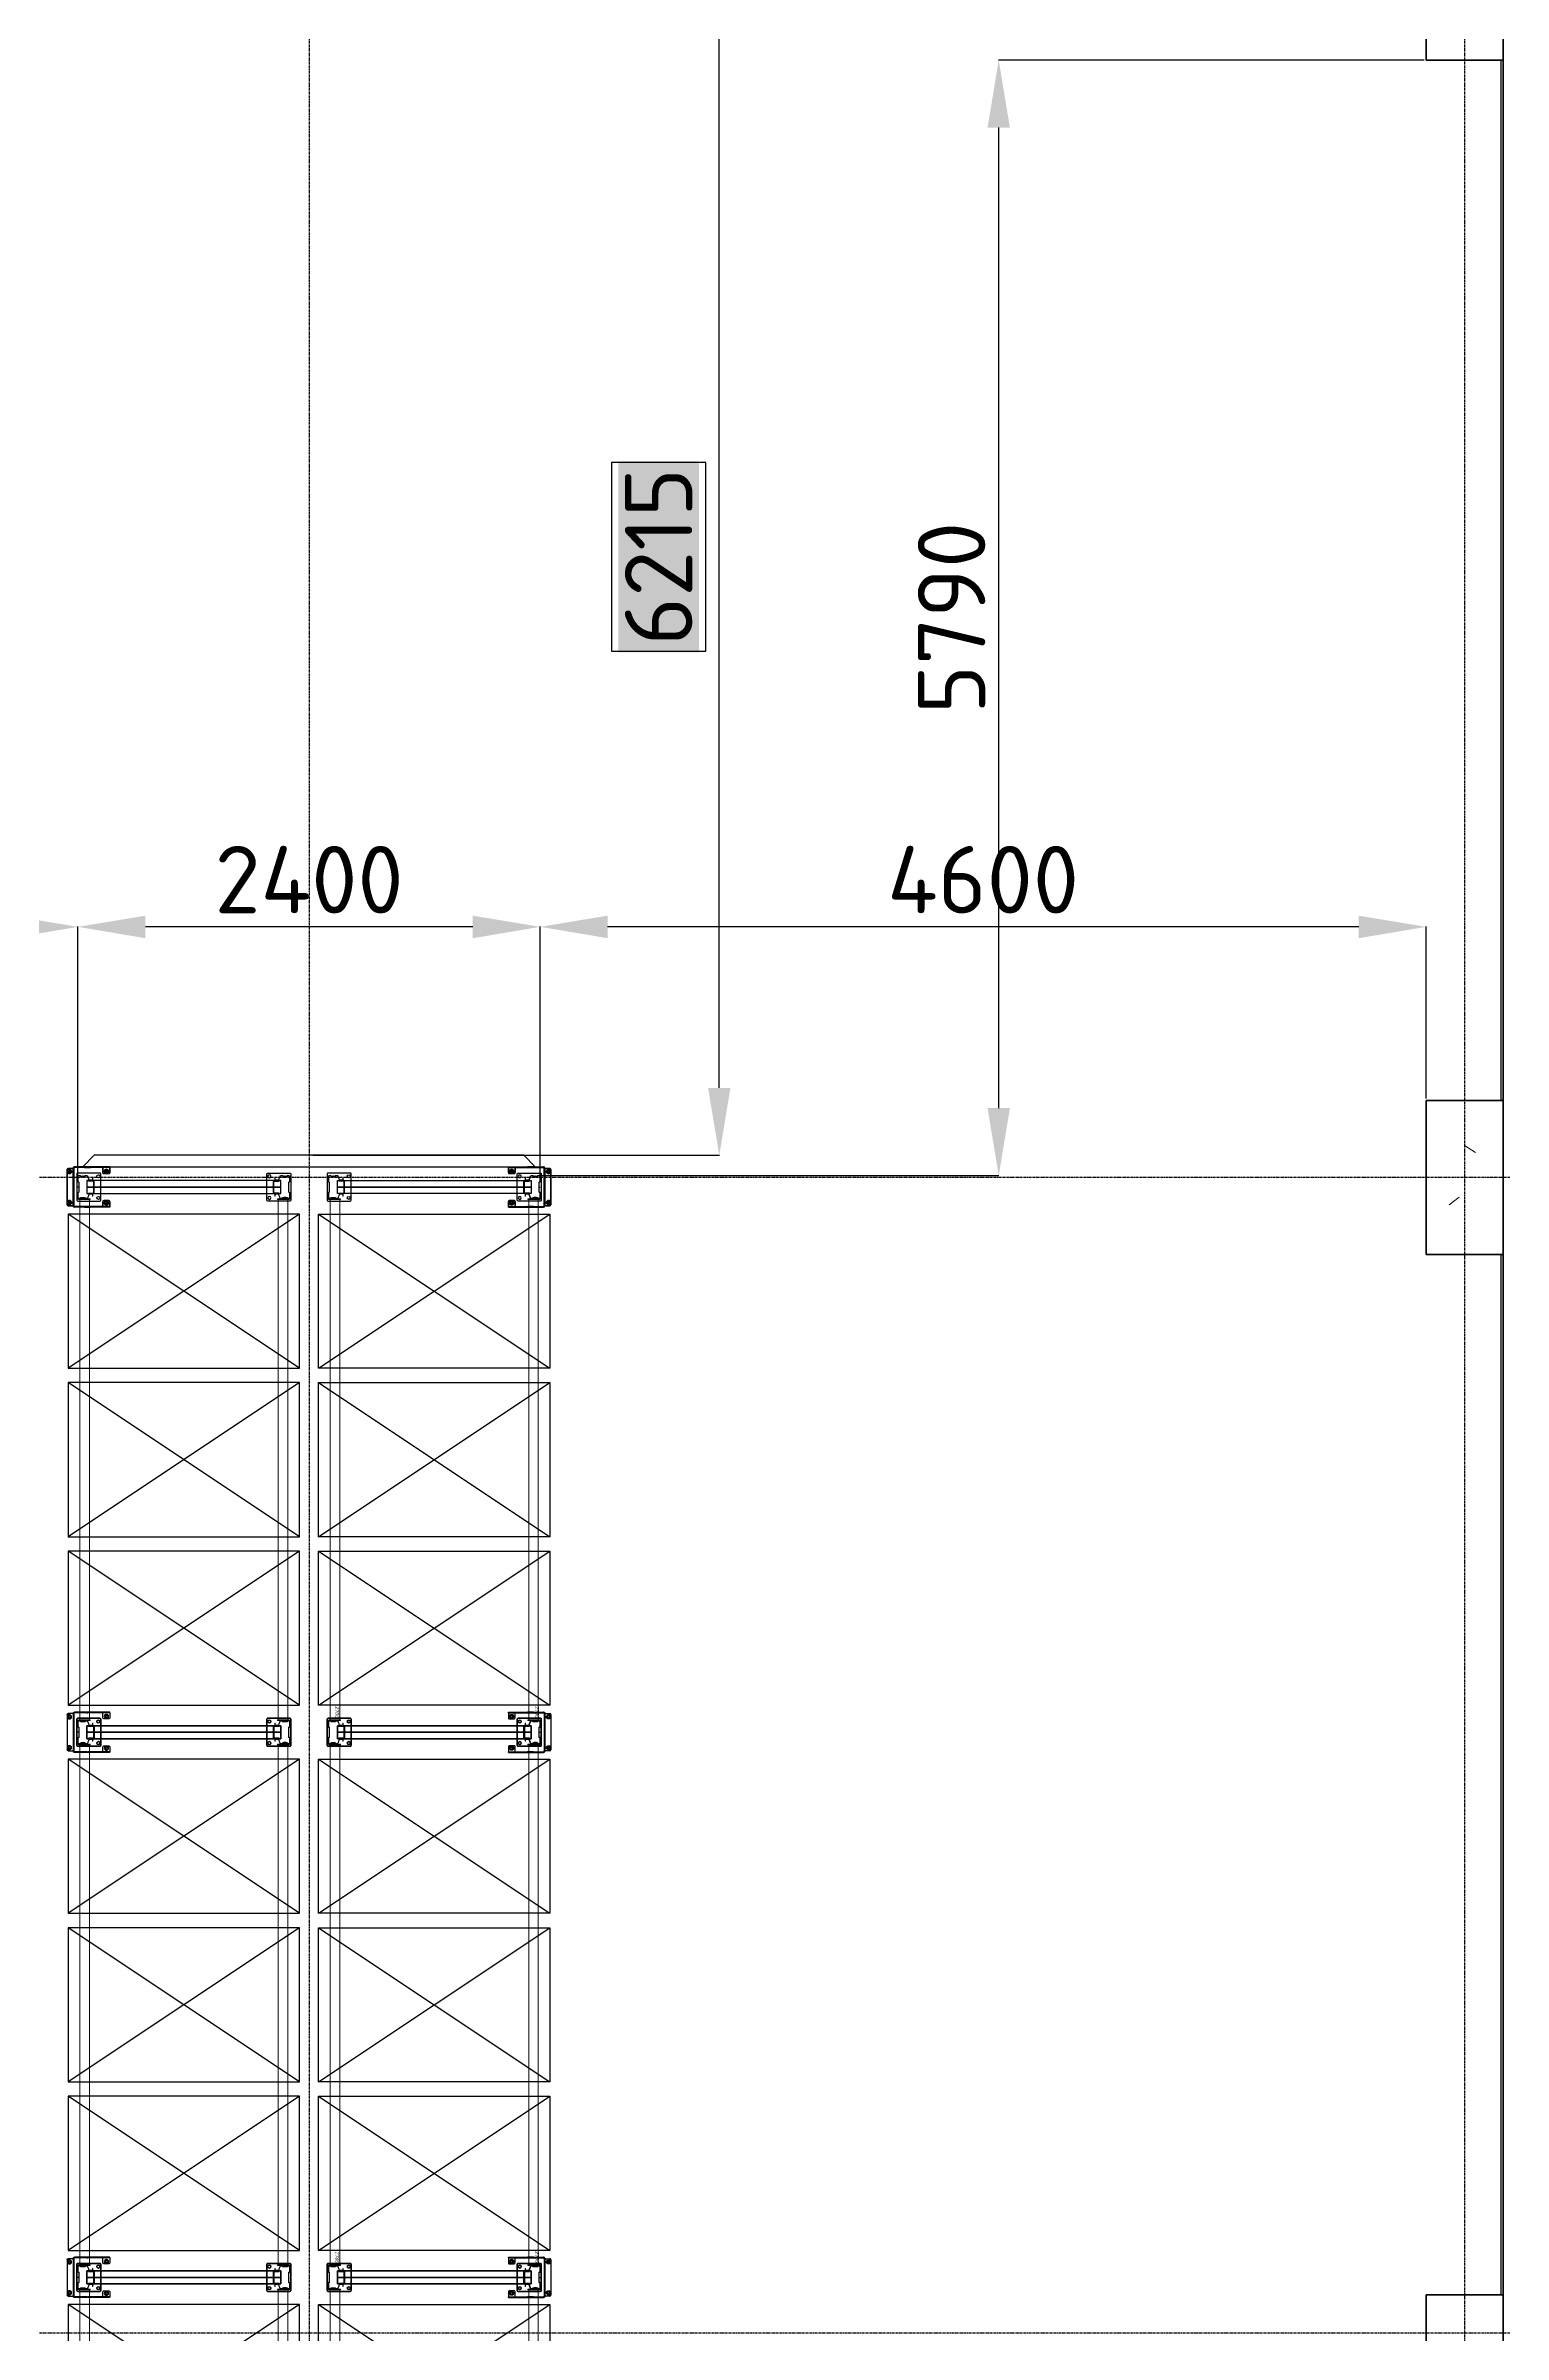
# Model space of a CAD drawing. Header units: millimetres. Extents: x 2140 to 223837, y 2113 to 170313.
# Drawn here: x 104795 to 112363, y 131753 to 143633 of the extents above; entities that cross this region are included whole.
import ezdxf

# ---------------------------------------------------------------- set-up
doc = ezdxf.new("R2010")
doc.units = ezdxf.units.MM
doc.linetypes.add('Линия сетки', pattern=[22.225, 12.7, -3.175, 3.175, -3.175])
for name, color, linetype in [('0_ANNOT_Dimensions', 7, 'Continuous'), ('12.Секция', 7, 'Continuous'), ('2.Стойка', 7, 'Continuous'), ('отбойники', 1, 'Continuous'), ('Размеры', 7, 'Continuous'), ('Стены', 7, 'Continuous')]:
    doc.layers.add(name, color=color, linetype=linetype)
for name, color, linetype, lineweight in [('1.Балка', 5, 'Continuous', 0), ('3.Опора', 7, 'Continuous', 0), ('S-COLS', 7, 'Continuous', 18)]:
    doc.layers.add(name, color=color, linetype=linetype, lineweight=lineweight)
doc.styles.get("Standard").update_dxf_attribs({"font": 'isocpeur.ttf'})
doc.styles.add('Курсив', font='isocpeui.ttf')
doc.dimstyles.new('350', dxfattribs={"dimtxt": 350, "dimasz": 350, "dimexe": 1, "dimexo": 10, "dimgap": 70, "dimtad": 1, "dimdec": 0, "dimzin": 0, "dimdsep": 46, "dimtxsty": 'Standard', "dimcen": 0.09, "dimadec": 0, "dimazin": 0, "dimtfac": 1, "dimtdec": 0, "dimtofl": 0, "dimtmove": 0, "dimatfit": 3, "dimfxl": 1, "dimtolj": 1, "dimtzin": 0, "dimarcsym": 0})
doc.dimstyles.new('350 (цвет)', dxfattribs={"dimtxt": 350, "dimasz": 350, "dimexe": 1, "dimexo": 10, "dimgap": -70, "dimtad": 1, "dimdec": 0, "dimzin": 0, "dimdsep": 46, "dimtxsty": 'Standard', "dimcen": 0.09, "dimadec": 0, "dimazin": 0, "dimtfac": 1, "dimtdec": 0, "dimtofl": 0, "dimtmove": 0, "dimatfit": 3, "dimfxl": 1, "dimtfill": 2, "dimtfillclr": 2, "dimtolj": 1, "dimtzin": 0, "dimarcsym": 0})
doc.dimstyles.new('Рзм блок', dxfattribs={"dimtxt": 40, "dimasz": 80, "dimexe": 0.18, "dimexo": 0, "dimgap": 5, "dimtad": 1, "dimtoh": 1, "dimdec": 0, "dimzin": 0, "dimdsep": 46, "dimtxsty": 'Курсив', "dimblk": 'NONE', "dimcen": 0.09, "dimse1": 1, "dimse2": 1, "dimsd1": 1, "dimsd2": 1, "dimadec": 0, "dimazin": 0, "dimtfac": 1, "dimtdec": 0, "dimtofl": 0, "dimtmove": 0, "dimatfit": 2, "dimldrblk": 'NONE', "dimfxl": 0.18, "dimtolj": 1, "dimtzin": 0, "dimarcsym": 0})

# ---------------------------------------------------------------- blocks, each defined once
blk = doc.blocks.new('*D509')
at = {"layer": '0_ANNOT_Dimensions', "color": 0, "lineweight": -2, "transparency": 16777216}
for p, q in [((104962, 137766), (104962, 139060)), ((107012, 139059), (105312, 139059)), ((107362, 137763), (107362, 139060))]:
    blk.add_line(p, q, dxfattribs=at)
at = {"layer": '0_ANNOT_Dimensions', "color": 0, "transparency": 16777216}
for points in [[(105312, 139117), (105312, 139000), (104962, 139059)], [(107012, 139117), (107012, 139000), (107362, 139059)]]:
    blk.add_solid(points, dxfattribs=at)
at = {"layer": 'Defpoints', "color": 0, "transparency": 16777216}
for p in [(104962, 139059), (104962, 137756), (107362, 137753)]:
    blk.add_point(p, dxfattribs=at)
at = {"layer": '0_ANNOT_Dimensions', "color": 0, "transparency": 16777216, "insert": (106162, 139304), "char_height": 350, "attachment_point": 5}
blk.add_mtext('\\A1;2400', dxfattribs=at)
blk = doc.blocks.new('*D510')
at = {"layer": '0_ANNOT_Dimensions', "color": 0, "lineweight": -2, "transparency": 16777216}
for p, q in [((101612, 138231), (101612, 139060)), ((101962, 139059), (104612, 139059)), ((104962, 138231), (104962, 139060))]:
    blk.add_line(p, q, dxfattribs=at)
at = {"layer": '0_ANNOT_Dimensions', "color": 0, "transparency": 16777216}
for points in [[(101962, 139117), (101962, 139000), (101612, 139059)], [(104612, 139117), (104612, 139000), (104962, 139059)]]:
    blk.add_solid(points, dxfattribs=at)
at = {"layer": 'Defpoints', "color": 0, "transparency": 16777216}
for p in [(104962, 139059), (101612, 138221), (104962, 138221)]:
    blk.add_point(p, dxfattribs=at)
at = {"layer": '0_ANNOT_Dimensions', "color": 0, "transparency": 16777216, "insert": (103287, 139304), "char_height": 350, "attachment_point": 5}
blk.add_mtext('\\A1;3350', dxfattribs=at)
blk = doc.blocks.new('*D511')
at = {"layer": '0_ANNOT_Dimensions', "color": 0, "lineweight": -2, "transparency": 16777216}
for p, q in [((107362, 138231), (107362, 139060)), ((111612, 139059), (107712, 139059)), ((111962, 138168), (111962, 139060))]:
    blk.add_line(p, q, dxfattribs=at)
at = {"layer": '0_ANNOT_Dimensions', "color": 0, "transparency": 16777216}
for points in [[(107712, 139117), (107712, 139000), (107362, 139059)], [(111612, 139117), (111612, 139000), (111962, 139059)]]:
    blk.add_solid(points, dxfattribs=at)
at = {"layer": 'Defpoints', "color": 0, "transparency": 16777216}
for p in [(107362, 139059), (107362, 138221), (111962, 138158)]:
    blk.add_point(p, dxfattribs=at)
at = {"layer": '0_ANNOT_Dimensions', "color": 0, "transparency": 16777216, "insert": (109662, 139304), "char_height": 350, "attachment_point": 5}
blk.add_mtext('\\A1;4600', dxfattribs=at)
blk = doc.blocks.new('Опора FSус 120')
at = {"layer": '3.Опора', "color": 0, "linetype": 'Continuous', "lineweight": 25}
for p, q in [((-73, 120), (-73, 5)), ((68, 125), (-68, 125)), ((73, 5), (73, 120)), ((-68, 0), (68, 0)), ((-34, 85), (-34, 71)), ((-34, 61), (-34, 71)), ((-31, 61), (-34, 61)), ((-31, 85), (-31, 71)), ((-31, 71), (-31, 61)), ((28, 91), (-28, 91)), ((28, 88), (-28, 88)), ((31, 71), (31, 85)), ((31, 61), (31, 71)), ((34, 61), (31, 61)), ((34, 71), (34, 85)), ((34, 71), (34, 61))]:
    blk.add_line(p, q, dxfattribs=at)
at = {"layer": '3.Опора', "color": 0}
for p, q in [((-30, 73), (-35, 73)), ((30, 73), (35, 73))]:
    blk.add_line(p, q, dxfattribs=at)
for points in [[(-31, 77.5), (-34, 77.5), (-34, 68.5), (-31, 68.5)], [(31, 77.5), (34, 77.5), (34, 68.5), (31, 68.5)]]:
    blk.add_lwpolyline(points, close=True, dxfattribs=at)
at = {"layer": '3.Опора', "color": 0, "linetype": 'Continuous', "lineweight": 25}
for centre in [(-56, 112), (56, 112)]:
    blk.add_circle(centre, 7.5, dxfattribs=at)
for centre, radius, start, end in [((-68, 120), 5, 90, 180), ((68, 120), 5, 0, 90), ((-68, 5), 5, 180, 270), ((-28, 85), 6, 90, 180), ((-28, 85), 3, 90, 180), ((28, 85), 6, 0, 90), ((28, 85), 3, 0, 90), ((68, 5), 5, 270, 0)]:
    blk.add_arc(centre, radius, start, end, dxfattribs=at)
blk = doc.blocks.new('Стойка FSус 120')
at = {"color": 0, "linetype": 'ByBlock', "lineweight": 0}
for p, q in [((-60, 42), (-60, 35)), ((-60, 20), (-53, 20)), ((-60, 5), (-60, -1)), ((-58, 42), (-58, 35)), ((-58, 31), (-57, 31)), ((-57, 9), (-58, 9)), ((-58, 5), (-58, -1)), ((-38, 53), (-57, 46)), ((-38, 51), (-57, 44)), ((-57, 33), (-56, 32)), ((-56, 8), (-57, 7)), ((-56, 29), (-56, 11)), ((-56, 26), (-54, 26)), ((-54, 14), (-56, 14)), ((-54, 29), (-54, 11)), ((-47, 73), (-39, 73)), ((-47, 73), (-47, 71)), ((-47, 71), (-39, 71)), ((-38, 62), (-34, 62)), ((-37, 69), (-37, 55)), ((-35, 66), (-37, 66)), ((-37, 58), (-35, 58)), ((-35, 69), (-35, 55)), ((-28, -2), (-26, 0)), ((-23, 2), (23, 2)), ((-23, 0), (23, 0)), ((26, 0), (28, -2)), ((38, 62), (34, 62)), ((35, 55), (35, 69)), ((37, 66), (35, 66)), ((35, 58), (37, 58)), ((37, 55), (37, 69)), ((57, 46), (38, 53)), ((57, 44), (38, 51)), ((39, 73), (47, 73)), ((39, 71), (47, 71)), ((47, 73), (47, 71)), ((60, 20), (53, 20)), ((54, 11), (54, 29)), ((56, 26), (54, 26)), ((54, 14), (56, 14)), ((56, 32), (57, 33)), ((56, 11), (56, 29)), ((57, 7), (56, 8)), ((57, 31), (58, 31)), ((58, 9), (57, 9)), ((58, 35), (58, 42)), ((58, -1), (58, 5)), ((60, 35), (60, 42)), ((60, -1), (60, 5)), ((-56, -3), (-48, -3)), ((-56, -5), (-48, -5)), ((-48, -3), (-46, -3)), ((-48, -3), (-48, -5)), ((-46, -5), (-48, -5)), ((-46, -3), (-46, -3)), ((-46, -3), (-37, -3)), ((-46, -5), (-46, -5)), ((-37, -5), (-46, -5)), ((-37, -3), (-36, -3)), ((-36, -5), (-37, -5)), ((-36, -3), (-29, -3)), ((-36, -3), (-36, -5)), ((-36, -5), (-29, -5)), ((-26, -3), (-25, -1)), ((25, -1), (26, -3)), ((29, -3), (36, -3)), ((29, -5), (36, -5)), ((37, -3), (36, -3)), ((36, -3), (36, -5)), ((36, -5), (37, -5)), ((46, -3), (37, -3)), ((37, -5), (46, -5)), ((48, -3), (46, -3)), ((46, -3), (46, -3)), ((46, -5), (48, -5)), ((46, -5), (46, -5)), ((48, -3), (56, -3)), ((48, -3), (48, -5)), ((48, -5), (56, -5))]:
    blk.add_line(p, q, dxfattribs=at)
for centre, radius, start, end in [((-56, 42), 4, 110, 180), ((-56, 35), 4, 180, 240), ((-56, 5), 4, 120, 180), ((-56, 42), 2, 110, 180), ((-56, 35), 2, 180, 240), ((-56, 5), 2, 120, 180), ((-58, 29), 2, 0, 60), ((-58, 11), 2, 300, 0), ((-58, 29), 4, 0, 60), ((-58, 11), 4, 300, 0), ((-39, 69), 4, 0, 90), ((-39, 69), 2, 0, 90), ((-39, 55), 4, 290, 0), ((-39, 55), 2, 290, 0), ((-23, -2), 4, 90, 150), ((-23, -2), 2, 90, 150), ((23, -2), 4, 30, 90), ((23, -2), 2, 30, 90), ((39, 69), 4, 90, 180), ((39, 55), 4, 180, 250), ((39, 69), 2, 90, 180), ((39, 55), 2, 180, 250), ((58, 29), 4, 120, 180), ((58, 11), 4, 180, 240), ((58, 29), 2, 120, 180), ((58, 11), 2, 180, 240), ((56, 42), 4, 0, 70), ((56, 42), 2, 0, 70), ((56, 35), 2, 300, 0), ((56, 5), 2, 0, 60), ((56, 35), 4, 300, 0), ((56, 5), 4, 0, 60), ((-56, -1), 4, 180, 270), ((-56, -1), 2, 180, 270), ((-29, -1), 2, 270, 330), ((-29, -1), 4, 270, 330), ((29, -1), 4, 210, 270), ((29, -1), 2, 210, 270), ((56, -1), 2, 270, 0), ((56, -1), 4, 270, 0)]:
    blk.add_arc(centre, radius, start, end, dxfattribs=at)
blk = doc.blocks.new('*D332')
at = {"layer": 'Defpoints', "color": 0, "linetype": 'ByBlock', "transparency": 16777216}
for p in [(65, 55), (65, 26), (2765, 55)]:
    blk.add_point(p, dxfattribs=at)
at = {"layer": 'Defpoints', "color": 0, "linetype": 'ByBlock', "transparency": 16777216, "insert": (2724, 41), "char_height": 20, "attachment_point": 5, "style": 'Курсив'}
blk.add_mtext('\\A1;2700', dxfattribs=at)
blk = doc.blocks.new('_None')
blk = doc.blocks.new('*D333')
at = {"layer": 'Defpoints', "color": 0, "linetype": 'ByBlock', "transparency": 16777216}
for p in [(65, 1064), (65, 1035), (2765, 1035)]:
    blk.add_point(p, dxfattribs=at)
at = {"layer": 'Defpoints', "color": 0, "linetype": 'ByBlock', "transparency": 16777216, "insert": (2724, 1080), "char_height": 20, "attachment_point": 5, "style": 'Курсив'}
blk.add_mtext('\\A1;2700', dxfattribs=at)
blk = doc.blocks.new('*U1979')
at = {"layer": 'Размеры', "color": 251, "true_color": 0x636466}
for p, q in [((-10, 0), (-5, 9)), ((-5, -9), (-10, 0)), ((-5, 9), (5, 9)), ((5, 9), (10, 0)), ((10, 0), (5, -9)), ((5, -9), (-5, -9))]:
    blk.add_line(p, q, dxfattribs=at)
for radius in [11, 5]:
    blk.add_circle((0, 0), radius, dxfattribs=at)
blk = doc.blocks.new('*U1980')
at = {"layer": 'Размеры', "color": 251, "true_color": 0x636466}
for p, q in [((-10, 0), (-5, 9)), ((-5, -9), (-10, 0)), ((-5, 9), (5, 9)), ((5, 9), (10, 0)), ((10, 0), (5, -9)), ((5, -9), (-5, -9))]:
    blk.add_line(p, q, dxfattribs=at)
for radius in [11, 5]:
    blk.add_circle((0, 0), radius, dxfattribs=at)
blk = doc.blocks.new('*U1981')
at = {"layer": 'Размеры', "color": 251, "true_color": 0x636466}
for p, q in [((-10, 0), (-5, 9)), ((-5, -9), (-10, 0)), ((-5, 9), (5, 9)), ((5, 9), (10, 0)), ((10, 0), (5, -9)), ((5, -9), (-5, -9))]:
    blk.add_line(p, q, dxfattribs=at)
for radius in [11, 5]:
    blk.add_circle((0, 0), radius, dxfattribs=at)
blk = doc.blocks.new('*U1975')
at = {"layer": 'Размеры', "color": 251, "true_color": 0x636466}
for p, q in [((-10, 0), (-5, 9)), ((-5, -9), (-10, 0)), ((-5, 9), (5, 9)), ((5, 9), (10, 0)), ((10, 0), (5, -9)), ((5, -9), (-5, -9))]:
    blk.add_line(p, q, dxfattribs=at)
for radius in [11, 5]:
    blk.add_circle((0, 0), radius, dxfattribs=at)
blk = doc.blocks.new('*U1875')
h = blk.add_hatch(color=0)
h.dxf.hatch_style = 1
h.paths.add_polyline_path([(105, 160), (101, 160), (101, 160), (101, 60), (105, 60)])
h.paths.add_polyline_path([(-101, 160), (-105, 160), (-105, 60), (-101, 60)])
h.paths.add_polyline_path([(105, -22), (105, 29), (101, 29), (101, -22), (101, -22, -0.414214), (97, -26), (-97, -26, -0.414214), (-101, -22), (-101, 29), (-105, 29), (-105, -22, 0.414214), (-97, -30), (97, -30, 0.414214)])
at = {"color": 0, "linetype": 'Continuous', "lineweight": 25}
for p, q in [((-105, 160), (-101, 160)), ((-105, 160), (-105, 46)), ((-101, 160), (-101, 160)), ((-97, 160), (-101, 160)), ((-101, 160), (-101, 46)), ((-101, 125), (-97, 125)), ((-75, 160), (-97, 160)), ((-97, 125), (-75, 125)), ((-70, 130), (-70, 155)), ((70, 155), (70, 130)), ((97, 160), (75, 160)), ((75, 125), (97, 125)), ((101, 160), (97, 160)), ((97, 125), (101, 125)), ((101, 160), (101, 46)), ((101, 160), (105, 160)), ((101, 160), (101, 160)), ((105, 160), (105, 46)), ((105, 160), (105, 160)), ((-105, 46), (-105, 42)), ((-105, 46), (-105, 42)), ((-105, 46), (-105, 42)), ((-105, 42), (-105, -22)), ((-105, 42), (-105, -22)), ((-101, 42), (-101, 46)), ((-101, 42), (-101, 46)), ((-101, 42), (-101, 46)), ((-101, 42), (-101, -22)), ((-101, 42), (-101, -22)), ((101, 47), (101, 42)), ((101, 47), (101, 42)), ((101, 42), (101, 46)), ((101, 42), (101, -22)), ((101, 42), (101, -22)), ((105, 42), (105, 47)), ((105, 42), (105, 47)), ((105, 46), (105, 42)), ((105, 42), (105, -22)), ((105, 42), (105, -22)), ((97, -26), (-97, -26)), ((97, -30), (-97, -30)), ((-97, -30), (-97, -34)), ((-97, -56), (-97, -34)), ((92, -61), (-92, -61)), ((97, -34), (97, -30)), ((97, -34), (97, -56))]:
    blk.add_line(p, q, dxfattribs=at)
at = {"color": 0}
for p, q in [((-100, 54), (-106, 54)), ((-100, 34), (-106, 34)), ((106, 54), (100, 54)), ((106, 34), (100, 34))]:
    blk.add_line(p, q, dxfattribs=at)
at = {"color": 61, "true_color": 0xedee99}
blk.add_line((0, 0), (0, -5), dxfattribs=at)
at = {"color": 0}
for points in [[(-101, 60), (-105, 60), (-105, 29), (-101, 29)], [(105, 60), (101, 60), (101, 29), (105, 29)]]:
    blk.add_lwpolyline(points, close=True, dxfattribs=at)
at = {"color": 0, "linetype": 'Continuous', "lineweight": 25}
for centre in [(-82, 143), (82, 143), (-80, -49), (80, -49)]:
    blk.add_circle(centre, 6, dxfattribs=at)
for centre, radius, start, end in [((-75, 155), 5, 0, 90), ((-75, 130), 5, 270, 0), ((75, 155), 5, 90, 180), ((75, 130), 5, 180, 270), ((-97, -22), 8, 180, 270), ((-97, -22), 4, 180, 270), ((-92, -56), 5, 180, 270), ((92, -56), 5, 270, 0), ((97, -22), 8, 270, 0), ((97, -22), 4, 270, 0)]:
    blk.add_arc(centre, radius, start, end, dxfattribs=at)
at = {"layer": 'отбойники', "color": 0, "rotation": 180}
for name, p in [('*U1981', (-82, 143)), ('*U1975', (82, 143)), ('*U1980', (-80, -49)), ('*U1979', (80, -49))]:
    blk.add_blockref(name, p, dxfattribs=at)
blk = doc.blocks.new('*U1015')
at = {"layer": 'Размеры', "color": 251, "true_color": 0x636466}
for p, q in [((-10, 0), (-5, 9)), ((-5, -9), (-10, 0)), ((-5, 9), (5, 9)), ((5, 9), (10, 0)), ((10, 0), (5, -9)), ((5, -9), (-5, -9))]:
    blk.add_line(p, q, dxfattribs=at)
for radius in [11, 5]:
    blk.add_circle((0, 0), radius, dxfattribs=at)
blk = doc.blocks.new('*U1016')
at = {"layer": 'Размеры', "color": 251, "true_color": 0x636466}
for p, q in [((-10, 0), (-5, 9)), ((-5, -9), (-10, 0)), ((-5, 9), (5, 9)), ((5, 9), (10, 0)), ((10, 0), (5, -9)), ((5, -9), (-5, -9))]:
    blk.add_line(p, q, dxfattribs=at)
for radius in [11, 5]:
    blk.add_circle((0, 0), radius, dxfattribs=at)
blk = doc.blocks.new('*U1017')
at = {"layer": 'Размеры', "color": 251, "true_color": 0x636466}
for p, q in [((-10, 0), (-5, 9)), ((-5, -9), (-10, 0)), ((-5, 9), (5, 9)), ((5, 9), (10, 0)), ((10, 0), (5, -9)), ((5, -9), (-5, -9))]:
    blk.add_line(p, q, dxfattribs=at)
for radius in [11, 5]:
    blk.add_circle((0, 0), radius, dxfattribs=at)
blk = doc.blocks.new('*U1018')
at = {"layer": 'Размеры', "color": 251, "true_color": 0x636466}
for p, q in [((-10, 0), (-5, 9)), ((-5, -9), (-10, 0)), ((-5, 9), (5, 9)), ((5, 9), (10, 0)), ((10, 0), (5, -9)), ((5, -9), (-5, -9))]:
    blk.add_line(p, q, dxfattribs=at)
for radius in [11, 5]:
    blk.add_circle((0, 0), radius, dxfattribs=at)
blk = doc.blocks.new('*U1019')
at = {"layer": 'Размеры', "color": 251, "true_color": 0x636466}
for p, q in [((-10, 0), (-5, 9)), ((-5, -9), (-10, 0)), ((-5, 9), (5, 9)), ((5, 9), (10, 0)), ((10, 0), (5, -9)), ((5, -9), (-5, -9))]:
    blk.add_line(p, q, dxfattribs=at)
for radius in [11, 5]:
    blk.add_circle((0, 0), radius, dxfattribs=at)
blk = doc.blocks.new('*U1020')
at = {"layer": 'Размеры', "color": 251, "true_color": 0x636466}
for p, q in [((-10, 0), (-5, 9)), ((-5, -9), (-10, 0)), ((-5, 9), (5, 9)), ((5, 9), (10, 0)), ((10, 0), (5, -9)), ((5, -9), (-5, -9))]:
    blk.add_line(p, q, dxfattribs=at)
for radius in [11, 5]:
    blk.add_circle((0, 0), radius, dxfattribs=at)
blk = doc.blocks.new('*U1021')
at = {"layer": 'Размеры', "color": 251, "true_color": 0x636466}
for p, q in [((-10, 0), (-5, 9)), ((-5, -9), (-10, 0)), ((-5, 9), (5, 9)), ((5, 9), (10, 0)), ((10, 0), (5, -9)), ((5, -9), (-5, -9))]:
    blk.add_line(p, q, dxfattribs=at)
for radius in [11, 5]:
    blk.add_circle((0, 0), radius, dxfattribs=at)
blk = doc.blocks.new('*U1022')
at = {"layer": 'Размеры', "color": 251, "true_color": 0x636466}
for p, q in [((-10, 0), (-5, 9)), ((-5, -9), (-10, 0)), ((-5, 9), (5, 9)), ((5, 9), (10, 0)), ((10, 0), (5, -9)), ((5, -9), (-5, -9))]:
    blk.add_line(p, q, dxfattribs=at)
for radius in [11, 5]:
    blk.add_circle((0, 0), radius, dxfattribs=at)
blk = doc.blocks.new('*U1031')
h = blk.add_hatch(color=0)
h.dxf.hatch_style = 1
h.paths.add_polyline_path([(160, -105), (160, -101), (160, -101), (60, -101), (60, -105)])
h.paths.add_polyline_path([(160, 101), (160, 105), (60, 105), (60, 101)])
h.paths.add_polyline_path([(-22, -105), (29, -105), (29, -101), (-22, -101), (-22, -101, -0.414214), (-26, -97), (-26, 97, -0.414214), (-22, 101), (29, 101), (29, 105), (-22, 105, 0.414214), (-30, 97), (-30, -97, 0.414214)])
h = blk.add_hatch(color=0)
h.dxf.hatch_style = 1
h.paths.add_polyline_path([(2230, -105), (2230, -101), (2230, -101), (2330, -101), (2330, -105)])
h.paths.add_polyline_path([(2230, 101), (2230, 105), (2330, 105), (2330, 101)])
h.paths.add_polyline_path([(2412, -105), (2361, -105), (2361, -101), (2412, -101), (2412, -101, 0.414214), (2416, -97), (2416, 97, 0.414214), (2412, 101), (2361, 101), (2361, 105), (2412, 105, -0.414214), (2420, 97), (2420, -97, -0.414214)])
at = {"color": 0, "linetype": 'Continuous', "lineweight": 25}
for p, q in [((-61, -92), (-61, 92)), ((-56, 97), (-34, 97)), ((-30, 97), (-34, 97)), ((-30, -97), (-30, 97)), ((-26, -97), (-26, 97)), ((42, 105), (-22, 105)), ((42, 105), (-22, 105)), ((42, 101), (-22, 101)), ((42, 101), (-22, 101)), ((46, 105), (42, 105)), ((46, 105), (42, 105)), ((46, 105), (42, 105)), ((42, 101), (46, 101)), ((42, 101), (46, 101)), ((42, 101), (46, 101)), ((160, 105), (46, 105)), ((160, 101), (46, 101)), ((125, 101), (125, 97)), ((125, 97), (125, 75)), ((130, 70), (155, 70)), ((160, 105), (160, 101)), ((160, 101), (160, 101)), ((160, 97), (160, 101)), ((160, 75), (160, 97)), ((2230, 105), (2230, 101)), ((2230, 105), (2344, 105)), ((2230, 101), (2230, 101)), ((2230, 97), (2230, 101)), ((2230, 101), (2344, 101)), ((2230, 75), (2230, 97)), ((2260, 70), (2235, 70)), ((2265, 101), (2265, 97)), ((2265, 97), (2265, 75)), ((2344, 105), (2348, 105)), ((2344, 105), (2348, 105)), ((2344, 105), (2348, 105)), ((2348, 101), (2344, 101)), ((2348, 101), (2344, 101)), ((2348, 101), (2344, 101)), ((2348, 105), (2412, 105)), ((2348, 105), (2412, 105)), ((2348, 101), (2412, 101)), ((2348, 101), (2412, 101)), ((2416, -97), (2416, 97)), ((2420, -97), (2420, 97)), ((2420, 97), (2424, 97)), ((2446, 97), (2424, 97)), ((2451, -92), (2451, 92)), ((-34, -97), (-56, -97)), ((-34, -97), (-30, -97)), ((42, -101), (-22, -101)), ((42, -101), (-22, -101)), ((42, -105), (-22, -105)), ((42, -105), (-22, -105)), ((42, -101), (46, -101)), ((47, -101), (42, -101)), ((47, -101), (42, -101)), ((46, -105), (42, -105)), ((42, -105), (47, -105)), ((42, -105), (47, -105)), ((160, -101), (46, -101)), ((160, -105), (46, -105)), ((125, -75), (125, -97)), ((125, -97), (125, -101)), ((155, -70), (130, -70)), ((160, -97), (160, -75)), ((160, -101), (160, -97)), ((160, -101), (160, -105)), ((160, -101), (160, -101)), ((160, -105), (160, -105)), ((2230, -97), (2230, -75)), ((2230, -101), (2230, -97)), ((2230, -101), (2344, -101)), ((2230, -101), (2230, -105)), ((2230, -101), (2230, -101)), ((2230, -105), (2344, -105)), ((2230, -105), (2230, -105)), ((2235, -70), (2260, -70)), ((2265, -75), (2265, -97)), ((2265, -97), (2265, -101)), ((2343, -101), (2348, -101)), ((2343, -101), (2348, -101)), ((2348, -105), (2343, -105)), ((2348, -105), (2343, -105)), ((2348, -101), (2344, -101)), ((2344, -105), (2348, -105)), ((2348, -101), (2412, -101)), ((2348, -101), (2412, -101)), ((2348, -105), (2412, -105)), ((2348, -105), (2412, -105)), ((2424, -97), (2420, -97)), ((2424, -97), (2446, -97))]:
    blk.add_line(p, q, dxfattribs=at)
at = {"color": 61, "true_color": 0xedee99}
for p, q in [((0, 0), (-5, 0)), ((2390, 0), (2395, 0))]:
    blk.add_line(p, q, dxfattribs=at)
at = {"color": 0}
for p, q in [((34, 100), (34, 106)), ((54, 100), (54, 106)), ((2336, 100), (2336, 106)), ((2356, 100), (2356, 106)), ((34, -106), (34, -100)), ((54, -106), (54, -100)), ((2336, -106), (2336, -100)), ((2356, -106), (2356, -100))]:
    blk.add_line(p, q, dxfattribs=at)
for p, q in [((44, 108), (44, 98)), ((2346, 108), (2346, 98))]:
    blk.add_line(p, q)
blk.add_lwpolyline([(20, 105), (2370, 105), (2310, 165), (80, 165), (20, 105)], dxfattribs=at)
for points in [[(60, 101), (60, 105), (29, 105), (29, 101)], [(2330, 101), (2330, 105), (2361, 105), (2361, 101)], [(60, -105), (60, -101), (29, -101), (29, -105)], [(2330, -105), (2330, -101), (2361, -101), (2361, -105)]]:
    blk.add_lwpolyline(points, close=True, dxfattribs=at)
at = {"color": 0, "linetype": 'Continuous', "lineweight": 25}
for centre in [(-49, 80), (143, 82), (2247, 82), (2439, 80), (-49, -80), (143, -82), (2247, -82), (2439, -80)]:
    blk.add_circle(centre, 6, dxfattribs=at)
for centre, radius, start, end in [((-56, 92), 5, 90, 180), ((-22, 97), 8, 90, 180), ((-22, 97), 4, 90, 180), ((130, 75), 5, 180, 270), ((155, 75), 5, 270, 0), ((2235, 75), 5, 180, 270), ((2260, 75), 5, 270, 0), ((2412, 97), 8, 0, 90), ((2412, 97), 4, 0, 90), ((2446, 92), 5, 0, 90), ((-56, -92), 5, 180, 270), ((-22, -97), 8, 180, 270), ((-22, -97), 4, 180, 270), ((130, -75), 5, 90, 180), ((155, -75), 5, 0, 90), ((2235, -75), 5, 90, 180), ((2260, -75), 5, 0, 90), ((2412, -97), 8, 270, 0), ((2412, -97), 4, 270, 0), ((2446, -92), 5, 270, 0)]:
    blk.add_arc(centre, radius, start, end, dxfattribs=at)
at = {"layer": 'отбойники', "color": 0, "rotation": 89.99999999999999}
for name, p in [('*U1016', (-49, 80)), ('*U1017', (143, 82)), ('*U1015', (-49, -80)), ('*U1018', (143, -82))]:
    blk.add_blockref(name, p, dxfattribs=at)
at = {"layer": 'отбойники', "color": 0, "xscale": -1, "rotation": 270}
for name, p in [('*U1021', (2247, 82)), ('*U1020', (2439, 80)), ('*U1022', (2247, -82)), ('*U1019', (2439, -80))]:
    blk.add_blockref(name, p, dxfattribs=at)
blk = doc.blocks.new('Сборный железобетон-Колонна 1 - 800x400-V8-В_АР_ПЭ_01 Этаж')
at = {"layer": 'S-COLS', "lineweight": 9}
h = blk.add_hatch(dxfattribs=at)
h.set_pattern_fill('FP_9', color=256, style=0, pattern_type=2)
h.set_pattern_definition([(320, (-53152.2, 48276.9), (-127.512, -1457.472), [152.4, -1676.4]), (265, (-53152.2, 48276.9), (1528.454, 281.942), [121.92, -1341.12]), (10.451, (-53162.8, 48155.4), (1400.933, -1175.54), [129.52, -1424.72]), (316.184, (-52745.8, 48276.9), (-336.34, -2168.632), [228.6, -2514.6]), (6.636, (-52773.8, 48096.2), (1979.42, -1899.22), [194.28, -2137.08]), (261.184, (-52745.8, 48277), (1979.4, -1899.24), [182.88, -2011.68]), (291, (-52847.4, 48073.7), (-818.121, -1212.915), [152.4, -1676.4]), (236, (-52847.4, 48073.7), (1473.504, -494.417), [121.92, -1341.12]), (341.451, (-52915.6, 47972.6), (655.37, -1707.337), [129.52, -1424.72]), (307.5, (-53152.2, 48276.9), (676.4402, -24.7094), [67.056, -1257.808, 67.056, -2640.584]), (307.5, (-53152.2, 48276.9), (676.4402, -24.7094), [-1391.92, -1294.384, 67.056, -1279.144]), (277.5, (-53152.2, 48276.9), (801.444, -534.558), [67.056, -709.168, 67.056, -1740.408]), (277.5, (-53152.2, 48276.9), (801.444, -534.558), [-843.28, -1227.328, 67.056, -446.024]), (237.5, (-53152.2, 48730.04), (-45.8312, -1084.7275), [67.056, -440.944, 67.056, -3621.024]), (237.5, (-53152.2, 48730.04), (-45.8312, -1084.7275), [-575.056, -1517.904, 67.056, -2036.064]), (227.5, (-53152.2, 48933.2), (203.414, -1185.035), [67.056, -593.344, 67.056, -2479.04]), (227.5, (-53152.2, 48933.2), (203.414, -1185.035), [-727.456, -985.52, 67.056, -1426.464])])
h.paths.add_polyline_path([(-425, -175), (375, -175), (375, 225), (-425, 225), (-425, -165)], flags=0)
at = {"layer": 'S-COLS', "lineweight": 40}
for p, q in [((375, 225), (-425, 225)), ((-425, 225), (-425, 215)), ((-425, 215), (-425, -165)), ((375, 215), (375, 225)), ((375, -165), (375, 215)), ((-425, -165), (-425, -175)), ((-425, -175), (375, -175)), ((375, -175), (375, -165))]:
    blk.add_line(p, q, dxfattribs=at)
blk = doc.blocks.new('Сборный железобетон-Колонна квадратного сечения - 400x400-V27-В_АР_ПЭ_01 Этаж')
at = {"layer": 'S-COLS', "lineweight": 9}
h = blk.add_hatch(dxfattribs=at)
h.set_pattern_fill('FP_28', color=256, style=0, pattern_type=2)
h.set_pattern_definition([(50, (-48276.9, -59102.2), (1457.472, -127.512), [152.4, -1676.4]), (355, (-48276.9, -59102.2), (-281.942, 1528.454), [121.92, -1341.12]), (100.451, (-48155.4, -59112.8), (1175.54, 1400.933), [129.52, -1424.72]), (46.184, (-48276.9, -58695.8), (2168.632, -336.34), [228.6, -2514.6]), (96.636, (-48096.2, -58723.8), (1899.22, 1979.42), [194.28, -2137.08]), (351.184, (-48277, -58695.8), (1899.24, 1979.4), [182.88, -2011.68]), (21, (-48073.7, -58797.4), (1212.915, -818.121), [152.4, -1676.4]), (326, (-48073.7, -58797.4), (494.417, 1473.504), [121.92, -1341.12]), (71.451, (-47972.6, -58865.6), (1707.337, 655.37), [129.52, -1424.72]), (37.5, (-48276.9, -59102.2), (24.7094, 676.4402), [67.056, -1257.808, 67.056, -2640.584]), (37.5, (-48276.9, -59102.2), (24.7094, 676.4402), [-1391.92, -1294.384, 67.056, -1279.144]), (7.5, (-48276.9, -59102.2), (534.558, 801.444), [67.056, -709.168, 67.056, -1740.408]), (7.5, (-48276.9, -59102.2), (534.558, 801.444), [-843.28, -1227.328, 67.056, -446.024]), (327.5, (-48730.04, -59102.2), (1084.7275, -45.8312), [67.056, -440.944, 67.056, -3621.024]), (327.5, (-48730.04, -59102.2), (1084.7275, -45.8312), [-575.056, -1517.904, 67.056, -2036.064]), (317.5, (-48933.2, -59102.2), (1185.035, 203.414), [67.056, -593.344, 67.056, -2479.04]), (317.5, (-48933.2, -59102.2), (1185.035, 203.414), [-727.456, -985.52, 67.056, -1426.464])])
h.paths.add_polyline_path([(-225, -175), (175, -175), (173, 225), (-225, 225)], flags=0)
at = {"layer": 'S-COLS', "lineweight": 40}
for p, q in [((-223, 225), (-225, 225)), ((-225, 225), (-225, -175)), ((173, 225), (-223, 225)), ((175, 225), (173, 225)), ((175, -175), (175, 225)), ((-225, -175), (-223, -175)), ((-223, -175), (173, -175)), ((173, -175), (175, -175))]:
    blk.add_line(p, q, dxfattribs=at)
blk = doc.blocks.new('Сборный железобетон-Колонна квадратного сечения - 400x400-V56-В_АР_ПЭ_01 Этаж')
at = {"layer": 'S-COLS', "lineweight": 9}
h = blk.add_hatch(dxfattribs=at)
h.set_pattern_fill('FP_57', color=256, style=0, pattern_type=2)
h.set_pattern_definition([(50, (-48276.9, -47102.2), (1457.472, -127.512), [152.4, -1676.4]), (355, (-48276.9, -47102.2), (-281.942, 1528.454), [121.92, -1341.12]), (100.451, (-48155.4, -47112.8), (1175.54, 1400.933), [129.52, -1424.72]), (46.184, (-48276.9, -46695.8), (2168.632, -336.34), [228.6, -2514.6]), (96.636, (-48096.2, -46723.8), (1899.22, 1979.42), [194.28, -2137.08]), (351.184, (-48277, -46695.8), (1899.24, 1979.4), [182.88, -2011.68]), (21, (-48073.7, -46797.4), (1212.915, -818.121), [152.4, -1676.4]), (326, (-48073.7, -46797.4), (494.417, 1473.504), [121.92, -1341.12]), (71.451, (-47972.6, -46865.6), (1707.337, 655.37), [129.52, -1424.72]), (37.5, (-48276.9, -47102.2), (24.7094, 676.4402), [67.056, -1257.808, 67.056, -2640.584]), (37.5, (-48276.9, -47102.2), (24.7094, 676.4402), [-1391.92, -1294.384, 67.056, -1279.144]), (7.5, (-48276.9, -47102.2), (534.558, 801.444), [67.056, -709.168, 67.056, -1740.408]), (7.5, (-48276.9, -47102.2), (534.558, 801.444), [-843.28, -1227.328, 67.056, -446.024]), (327.5, (-48730.04, -47102.2), (1084.7275, -45.8312), [67.056, -440.944, 67.056, -3621.024]), (327.5, (-48730.04, -47102.2), (1084.7275, -45.8312), [-575.056, -1517.904, 67.056, -2036.064]), (317.5, (-48933.2, -47102.2), (1185.035, 203.414), [67.056, -593.344, 67.056, -2479.04]), (317.5, (-48933.2, -47102.2), (1185.035, 203.414), [-727.456, -985.52, 67.056, -1426.464])])
h.paths.add_polyline_path([(173, -175), (175, -175), (173, 225), (-225, 225), (-223, -175)], flags=0)
at = {"layer": 'S-COLS', "lineweight": 40}
for p, q in [((-223, 225), (-225, 225)), ((-225, 225), (-225, -175)), ((173, 225), (-223, 225)), ((175, 225), (173, 225)), ((175, -175), (175, 225)), ((-225, -175), (-223, -175)), ((-223, -175), (173, -175)), ((173, -175), (175, -175))]:
    blk.add_line(p, q, dxfattribs=at)
blk = doc.blocks.new('Помещение')
at = {"color": 9, "linetype": 'Линия сетки', "true_color": 0xc7c8ca}
for p, q in [((104021.9036, 162172.4828), (104021.9036, 22887.2413)), ((110021.9036, 162172.4828), (110021.9036, 22887.2413)), ((113992.9741, 135644.9347), (7061.0864, 135644.9347)), ((113992.9741, 129644.9347), (7061.0864, 129644.9347))]:
    blk.add_line(p, q, dxfattribs=at)
for p, q in [((110211.9036, 136044.9347), (110211.9036, 141444.9347)), ((110211.9036, 129844.9347), (110211.9036, 135244.9347))]:
    blk.add_line(p, q)
at = {"lineweight": 40}
for p, q in [((110221.9036, 141444.9347), (110221.9036, 136044.9347)), ((110221.9036, 135244.9347), (110221.9036, 129844.9347))]:
    blk.add_line(p, q, dxfattribs=at)
for name, p in [('Сборный железобетон-Колонна квадратного сечения - 400x400-V27-В_АР_ПЭ_01 Этаж', (110046.9036, 141619.9347)), ('Сборный железобетон-Колонна квадратного сечения - 400x400-V56-В_АР_ПЭ_01 Этаж', (110046.9036, 129619.9347))]:
    blk.add_blockref(name, p)
at = {"rotation": 90.0000000000002}
blk.add_blockref('Сборный железобетон-Колонна 1 - 800x400-V8-В_АР_ПЭ_01 Этаж', (110046.9036, 135669.9347), dxfattribs=at)
blk = doc.blocks.new('*D1718')
at = {"layer": '0_ANNOT_Dimensions', "color": 0, "lineweight": -2, "transparency": 16777216}
for p, q in [((111952, 143558), (109742, 143558)), ((109743, 138118), (109743, 143208)), ((107364, 137768), (109744, 137768))]:
    blk.add_line(p, q, dxfattribs=at)
at = {"layer": '0_ANNOT_Dimensions', "color": 0, "transparency": 16777216}
for points in [[(109685, 143208), (109801, 143208), (109743, 143558)], [(109685, 138118), (109801, 138118), (109743, 137768)]]:
    blk.add_solid(points, dxfattribs=at)
at = {"layer": 'Defpoints', "color": 0, "transparency": 16777216}
for p in [(109743, 143558), (111962, 143558), (107354, 137768)]:
    blk.add_point(p, dxfattribs=at)
at = {"layer": '0_ANNOT_Dimensions', "color": 0, "transparency": 16777216, "insert": (109498, 140663), "char_height": 350, "attachment_point": 5, "rotation": 90}
blk.add_mtext('\\A1;5790', dxfattribs=at)
blk = doc.blocks.new('*D1720')
at = {"layer": '0_ANNOT_Dimensions', "color": 0, "lineweight": -2, "transparency": 16777216}
for p, q in [((105832, 144088), (108293, 144088)), ((108292, 138223), (108292, 143738)), ((108222, 141470), (107732, 141470)), ((107732, 141470), (107732, 140490)), ((108222, 140490), (108222, 141470)), ((107732, 140490), (108222, 140490)), ((106182, 137873), (108293, 137873))]:
    blk.add_line(p, q, dxfattribs=at)
at = {"layer": '0_ANNOT_Dimensions', "color": 0, "transparency": 16777216}
for points in [[(108234, 143738), (108350, 143738), (108292, 144088)], [(108234, 138223), (108350, 138223), (108292, 137873)]]:
    blk.add_solid(points, dxfattribs=at)
at = {"layer": 'Defpoints', "color": 0, "transparency": 16777216}
for p in [(105822, 144088), (108292, 144088), (106172, 137873)]:
    blk.add_point(p, dxfattribs=at)
at = {"layer": '0_ANNOT_Dimensions', "color": 0, "transparency": 16777216, "insert": (107977, 140980), "char_height": 350, "attachment_point": 5, "rotation": 90, "bg_fill": 1, "box_fill_scale": 1.1, "bg_fill_color": 2, "bg_fill_transparency": 0}
blk.add_mtext('\\A1;6215', dxfattribs=at)
blk = doc.blocks.new('*U326')
h = blk.add_hatch(color=0)
h.dxf.hatch_style = 1
h.paths.add_polyline_path([(65, 1039), (65, 1031), (61, 1031), (61, 1039), (61, 1091, 0.4142136), (57, 1095), (35.5, 1095), (27.5, 1095), (27.5, 1099), (35.5, 1099), (57, 1099, -0.4142136), (65, 1091)])
h = blk.add_hatch(color=0)
h.dxf.hatch_style = 1
h.paths.add_polyline_path([(2802.5, 1095), (2794.5, 1095), (2773, 1095, 0.4142136), (2769, 1091), (2769, 1039), (2769, 1031), (2765, 1031), (2765, 1039), (2765, 1091, -0.4142136), (2773, 1099), (2794.5, 1099), (2802.5, 1099)])
h = blk.add_hatch(color=0)
h.dxf.hatch_style = 1
h.paths.add_polyline_path([(65, 51), (65, 59), (61, 59), (61, 51), (61, -1, -0.4142136), (57, -5), (35.5, -5), (27.5, -5), (27.5, -9), (35.5, -9), (57, -9, 0.4142136), (65, -1)])
h = blk.add_hatch(color=0)
h.dxf.hatch_style = 1
h.paths.add_polyline_path([(2802.5, -5), (2794.5, -5), (2773, -5, -0.4142136), (2769, -1), (2769, 51), (2769, 59), (2765, 59), (2765, 51), (2765, -1, 0.4142136), (2773, -9), (2794.5, -9), (2802.5, -9)])
at = {"color": 61, "true_color": 0xedee99}
for points in [[(54, 1064.5), (56, 1064.5), (56, 1075.5), (54, 1075.5)], [(58, 1064.5), (60, 1064.5), (60, 1075.5), (58, 1075.5)], [(54, 25.5), (56, 25.5), (56, 14.5), (54, 14.5)], [(58, 25.5), (60, 25.5), (60, 14.5), (58, 14.5)]]:
    blk.add_lwpolyline(points, close=True, dxfattribs=at)
at = {"color": 18, "true_color": 0x000000}
for points in [[(-34, 1048), (0, 1048), (0, 42), (-34, 42)], [(0, 1048), (34, 1048), (34, 42), (0, 42)], [(2830, 1048), (2796, 1048), (2796, 42), (2830, 42)], [(2864, 1048), (2830, 1048), (2830, 42), (2864, 42)]]:
    blk.add_lwpolyline(points, close=True, dxfattribs=at)
at = {"layer": '1.Балка', "color": 0, "linetype": 'ByBlock'}
for p, q in [((35.5, 1099), (27.5, 1099)), ((27.5, 1099), (27.5, 1095)), ((27.5, 1095), (35.5, 1095)), ((57, 1099), (35.5, 1099)), ((57, 1095), (35.5, 1095)), ((61, 1039), (61, 1091)), ((65, 1039), (65, 1091)), ((65, 1085.5), (2765, 1085.5)), ((2765, 1085.5), (65, 1085.5)), ((2765, 1039), (2765, 1091)), ((2769, 1039), (2769, 1091)), ((2773, 1099), (2794.5, 1099)), ((2773, 1095), (2794.5, 1095)), ((2794.5, 1099), (2802.5, 1099)), ((2802.5, 1095), (2794.5, 1095)), ((2802.5, 1099), (2802.5, 1095)), ((61, 1039), (61, 1031)), ((61, 1031), (65, 1031)), ((65, 1031), (65, 1039)), ((2765, 1035.5), (65, 1035.5)), ((2765, 1031), (2765, 1039)), ((2769, 1031), (2765, 1031)), ((2769, 1039), (2769, 1031)), ((61, 59), (65, 59)), ((61, 51), (61, 59)), ((61, 51), (61, -1)), ((65, 59), (65, 51)), ((2765, 54.5), (65, 54.5)), ((65, 51), (65, -1)), ((65, 4.5), (2765, 4.5)), ((2765, 4.5), (65, 4.5)), ((2769, 59), (2765, 59)), ((2765, 59), (2765, 51)), ((2765, 51), (2765, -1)), ((2769, 51), (2769, 59)), ((2769, 51), (2769, -1)), ((27.5, -9), (27.5, -5)), ((27.5, -5), (35.5, -5)), ((35.5, -9), (27.5, -9)), ((57, -5), (35.5, -5)), ((57, -9), (35.5, -9)), ((2773, -5), (2794.5, -5)), ((2773, -9), (2794.5, -9)), ((2802.5, -5), (2794.5, -5)), ((2794.5, -9), (2802.5, -9)), ((2802.5, -9), (2802.5, -5))]:
    blk.add_line(p, q, dxfattribs=at)
for centre, radius, start, end in [((57, 1091), 8, 0, 90), ((57, 1091), 4, 0, 90), ((2773, 1091), 8, 90, 180), ((2773, 1091), 4, 90, 180), ((57, -1), 4, 270, 0), ((57, -1), 8, 270, 0), ((2773, -1), 8, 180, 270), ((2773, -1), 4, 180, 270)]:
    blk.add_arc(centre, radius, start, end, dxfattribs=at)
at = {"layer": '2.Стойка', "color": 61, "linetype": 'ByBlock', "true_color": 0xedee99}
for p, q in [((60, 1070), (52.3, 1070)), ((60, 20), (52.3, 20))]:
    blk.add_line(p, q, dxfattribs=at)
at = {"layer": '2.Стойка', "color": 18, "true_color": 0x000000, "xscale": -1, "rotation": 180}
blk.add_blockref('Стойка FSус 120', (0, 1090), dxfattribs=at)
at = {"layer": '2.Стойка', "color": 18, "true_color": 0x000000, "rotation": 180}
blk.add_blockref('Стойка FSус 120', (2830, 1090), dxfattribs=at)
at = {"layer": '2.Стойка', "color": 18, "true_color": 0x000000}
blk.add_blockref('Стойка FSус 120', (0, 0), dxfattribs=at)
at = {"layer": '2.Стойка', "color": 18, "true_color": 0x000000, "xscale": -1}
blk.add_blockref('Стойка FSус 120', (2830, 0), dxfattribs=at)
at = {"layer": '3.Опора', "color": 18, "true_color": 0x000000, "xscale": -1, "rotation": 180}
blk.add_blockref('Опора FSус 120', (0, 1101), dxfattribs=at)
at = {"layer": '3.Опора', "color": 18, "true_color": 0x000000, "rotation": 180}
blk.add_blockref('Опора FSус 120', (2830, 1101), dxfattribs=at)
at = {"layer": '3.Опора', "color": 18, "true_color": 0x000000}
blk.add_blockref('Опора FSус 120', (0, -11), dxfattribs=at)
at = {"layer": '3.Опора', "color": 18, "true_color": 0x000000, "xscale": -1}
blk.add_blockref('Опора FSус 120', (2830, -11), dxfattribs=at)
at = {"layer": 'Defpoints', "color": 0, "linetype": 'ByBlock'}
for base, p1, p2, picture, middle in [((65, 1064.4), (2765, 1035.5), (65, 1035.5), '*D333', (2724.3, 1064.4)), ((65, 25.6), (2765, 54.5), (65, 54.5), '*D332', (2724.3, 25.6))]:
    dim = blk.add_linear_dim(base=base, p1=p1, p2=p2, dimstyle='Рзм блок', override={"dimtxt": 20}, dxfattribs=at)
    dim.commit()
    dim.dimension.update_dxf_attribs({"geometry": picture, "text_midpoint": middle, "dimtype": 128})
blk = doc.blocks.new('Секц ЕПМ 2700')
at = {"color": 0}
for points in [[(140, 44), (940, 44), (940, -1156), (140, -1156)], [(1015, 44), (1815, 44), (1815, -1156), (1015, -1156)], [(1890, 44), (2690, 44), (2690, -1156), (1890, -1156)]]:
    blk.add_lwpolyline(points, close=True, dxfattribs=at)
for points in [[(140, -1156), (940, 44), (940, -1156), (140, 44)], [(1015, -1156), (1815, 44), (1815, -1156), (1015, 44)], [(1890, -1156), (2690, 44), (2690, -1156), (1890, 44)]]:
    blk.add_lwpolyline(points, dxfattribs=at)
at = {"color": 1, "rotation": 180}
for p in [(0, -11), (2830, -11)]:
    blk.add_blockref('*U1875', p, dxfattribs=at)
at = {"layer": '12.Секция', "color": 1}
blk.add_blockref('*U326', (0, -1101), dxfattribs=at)

msp = doc.modelspace()

# ---------------------------------------------------------------- block references
at = {"color": 1}
msp.add_blockref('*U1031', (104966.7, 137707.9), dxfattribs=at)
at = {"xscale": -1, "rotation": 89.99999999999184}
for p in [(104955.7, 137707.9), (104955.7, 134877.9), (104955.7, 132047.9)]:
    msp.add_blockref('Секц ЕПМ 2700', p, dxfattribs=at)
at = {"rotation": 270.0000000000082}
for p in [(107367.7, 137707.9), (107367.7, 134877.9), (107367.7, 132047.9)]:
    msp.add_blockref('Секц ЕПМ 2700', p, dxfattribs=at)

# ---------------------------------------------------------------- dimensions: what is measured, and where the dimension line sits
at = {"layer": '0_ANNOT_Dimensions'}
dim = msp.add_linear_dim(base=(104961.7, 139058.6), p1=(101611.7, 138220.9), p2=(104961.7, 138220.9), dimstyle='350', dxfattribs=at)
dim.commit()
dim.dimension.update_dxf_attribs({"geometry": '*D510', "text_midpoint": (103286.7, 139303.6)})
dim = msp.add_linear_dim(base=(104961.7, 139058.6), p1=(107361.7, 137753.5), p2=(104961.7, 137755.9), dimstyle='350', dxfattribs=at)
dim.commit()
dim.dimension.update_dxf_attribs({"geometry": '*D509', "text_midpoint": (106161.7, 139058.6), "dimtype": 160})
dim = msp.add_linear_dim(base=(107361.7, 139058.6), p1=(111961.7, 138157.9), p2=(107361.7, 138220.9), angle=180, dimstyle='350', dxfattribs=at)
dim.commit()
dim.dimension.update_dxf_attribs({"geometry": '*D511', "text_midpoint": (109661.7, 139303.6)})

# ---------------------------------------------------------------- next in the draw order: block references
at = {"layer": 'Стены'}
msp.add_blockref('Помещение', (2139.8, 2112.9), dxfattribs=at)

# ---------------------------------------------------------------- next in the draw order: dimensions: what is measured, and where the dimension line sits
at = {"layer": '0_ANNOT_Dimensions'}
for base, p1, p2, dimstyle, picture, middle in [((108292.1, 144087.9), (106171.6, 137872.7), (105821.7, 144087.9), '350 (цвет)', '*D1720', (107977.1, 140980.3)), ((109743.1, 143557.9), (107354.5, 137767.9), (111961.7, 143557.9), '350', '*D1718', (109498.1, 140662.9))]:
    dim = msp.add_linear_dim(base=base, p1=p1, p2=p2, angle=90, dimstyle=dimstyle, dxfattribs=at)
    dim.commit()
    dim.dimension.update_dxf_attribs({"geometry": picture, "text_midpoint": middle})

doc.saveas('drawing.dxf')
